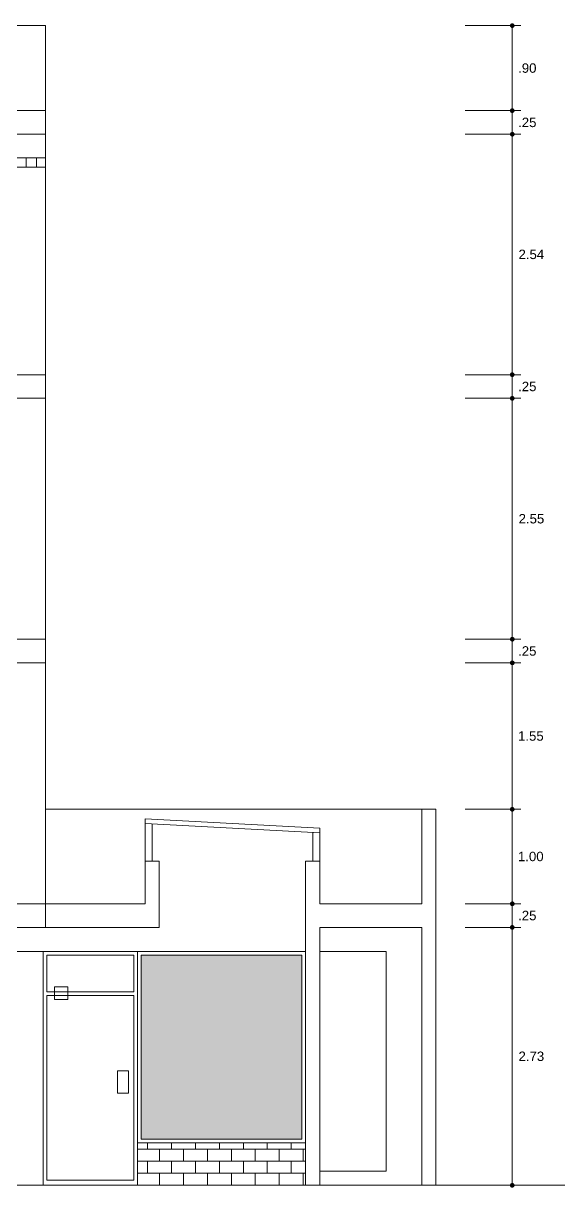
# Model space of a CAD drawing. Header units: millimetres. Extents: x 2178 to 2304, y 1220 to 1359.
# Drawn here: x 2289.95 to 2295.68, y 1233.83 to 1246.15 of the extents above; entities that cross this region are included whole.
import ezdxf

# ---------------------------------------------------------------- set-up
doc = ezdxf.new("R2010")
doc.units = ezdxf.units.MM
doc.layers.get('0').update_dxf_attribs({"lineweight": 0})
for name, color, linetype, lineweight in [('Pluma 0.10', 252, 'Continuous', 0), ('PLUMA 7', 10, 'Continuous', 0), ('VIDRIOS', 250, 'Continuous', 5)]:
    doc.layers.add(name, color=color, linetype=linetype, lineweight=lineweight)
doc.styles.add('ARIAL', font='arial.ttf')
doc.dimstyles.new('RPM 50', dxfattribs={"dimtxt": 0.1, "dimasz": 0.05, "dimexe": 0.0885, "dimexo": 0.1535, "dimgap": 0.071, "dimtad": 2, "dimtih": 1, "dimtoh": 1, "dimzin": 4, "dimdsep": 46, "dimtxsty": 'ARIAL', "dimblk": 'DOT', "dimcen": 0.4, "dimdle": 0.25, "dimclrd": 8, "dimclre": 8, "dimclrt": 9, "dimadec": 0, "dimazin": 0, "dimtfac": 1, "dimtix": 1, "dimtmove": 0, "dimatfit": 3, "dimldrblk": 'DOT', "dimfxl": 0.5, "dimfxlon": 1, "dimlwd": 0, "dimlwe": 0, "dimarcsym": 0})

# ---------------------------------------------------------------- blocks, each defined once
blk = doc.blocks.new('_DOT')
at = {"color": 0, "linetype": 'ByBlock'}
blk.add_line((-0.5, 0), (-1, 0), dxfattribs=at)
at = {"color": 0, "linetype": 'ByBlock', "const_width": 0.5}
blk.add_lwpolyline([(-0.25, 0, 1), (0.25, 0, 1)], format="xyb", close=True, dxfattribs=at)
blk = doc.blocks.new('*D1561')
at = {"color": 8, "lineweight": 0, "transparency": 16777216}
for p, q in [((2294.625, 1236.585), (2295.214, 1236.585)), ((2295.125, 1233.905), (2295.125, 1236.535)), ((2295.125, 1233.855), (2295.214, 1233.855))]:
    blk.add_line(p, q, dxfattribs=at)
at = {"layer": 'Defpoints', "color": 0, "transparency": 16777216}
for p in [(2294.166, 1236.585), (2295.125, 1236.585), (2295.01, 1233.855)]:
    blk.add_point(p, dxfattribs=at)
at = {"color": 8, "lineweight": 0, "transparency": 16777216, "xscale": 0.05, "yscale": 0.05, "zscale": 0.05}
for p, rotation in [((2295.125, 1236.585), 90), ((2295.125, 1233.855), 270)]:
    blk.add_blockref('_DOT', p, dxfattribs=dict(at, rotation=rotation))
at = {"color": 9, "transparency": 16777216, "insert": (2295.327, 1235.22), "char_height": 0.1, "attachment_point": 5, "style": 'ARIAL'}
blk.add_mtext('2.73', dxfattribs=at)
blk = doc.blocks.new('*D1562')
at = {"color": 8, "lineweight": 0, "transparency": 16777216}
for p, q in [((2294.625, 1236.835), (2295.214, 1236.835)), ((2295.125, 1236.635), (2295.125, 1236.785)), ((2294.625, 1236.585), (2295.214, 1236.585))]:
    blk.add_line(p, q, dxfattribs=at)
at = {"layer": 'Defpoints', "color": 0, "transparency": 16777216}
for p in [(2294.166, 1236.835), (2295.125, 1236.835), (2294.166, 1236.585)]:
    blk.add_point(p, dxfattribs=at)
at = {"color": 8, "lineweight": 0, "transparency": 16777216, "xscale": 0.05, "yscale": 0.05, "zscale": 0.05}
for p, rotation in [((2295.125, 1236.835), 90), ((2295.125, 1236.585), 270)]:
    blk.add_blockref('_DOT', p, dxfattribs=dict(at, rotation=rotation))
at = {"color": 9, "transparency": 16777216, "insert": (2295.284, 1236.71), "char_height": 0.1, "attachment_point": 5, "style": 'ARIAL'}
blk.add_mtext('.25', dxfattribs=at)
blk = doc.blocks.new('*D1563')
at = {"color": 8, "lineweight": 0, "transparency": 16777216}
for p, q in [((2294.625, 1237.835), (2295.214, 1237.835)), ((2295.125, 1236.885), (2295.125, 1237.785)), ((2294.625, 1236.835), (2295.214, 1236.835))]:
    blk.add_line(p, q, dxfattribs=at)
at = {"layer": 'Defpoints', "color": 0, "transparency": 16777216}
for p in [(2294.316, 1237.835), (2295.125, 1237.835), (2294.166, 1236.835)]:
    blk.add_point(p, dxfattribs=at)
at = {"color": 8, "lineweight": 0, "transparency": 16777216, "xscale": 0.05, "yscale": 0.05, "zscale": 0.05}
for p, rotation in [((2295.125, 1237.835), 90), ((2295.125, 1236.835), 270)]:
    blk.add_blockref('_DOT', p, dxfattribs=dict(at, rotation=rotation))
at = {"color": 9, "transparency": 16777216, "insert": (2295.321, 1237.335), "char_height": 0.1, "attachment_point": 5, "style": 'ARIAL'}
blk.add_mtext('1.00', dxfattribs=at)
blk = doc.blocks.new('*D1564')
at = {"color": 8, "lineweight": 0, "transparency": 16777216}
for p, q in [((2294.625, 1239.385), (2295.214, 1239.385)), ((2295.125, 1237.885), (2295.125, 1239.335)), ((2294.625, 1237.835), (2295.214, 1237.835))]:
    blk.add_line(p, q, dxfattribs=at)
at = {"layer": 'Defpoints', "color": 0, "transparency": 16777216}
for p in [(2290.18, 1239.385), (2295.125, 1239.385), (2294.316, 1237.835)]:
    blk.add_point(p, dxfattribs=at)
at = {"color": 8, "lineweight": 0, "transparency": 16777216, "xscale": 0.05, "yscale": 0.05, "zscale": 0.05}
for p, rotation in [((2295.125, 1239.385), 90), ((2295.125, 1237.835), 270)]:
    blk.add_blockref('_DOT', p, dxfattribs=dict(at, rotation=rotation))
at = {"color": 9, "transparency": 16777216, "insert": (2295.322, 1238.61), "char_height": 0.1, "attachment_point": 5, "style": 'ARIAL'}
blk.add_mtext('1.55', dxfattribs=at)
blk = doc.blocks.new('*D1565')
at = {"color": 8, "lineweight": 0, "transparency": 16777216}
for p, q in [((2294.625, 1239.635), (2295.214, 1239.635)), ((2295.125, 1239.435), (2295.125, 1239.585)), ((2294.625, 1239.385), (2295.214, 1239.385))]:
    blk.add_line(p, q, dxfattribs=at)
at = {"layer": 'Defpoints', "color": 0, "transparency": 16777216}
for p in [(2290.18, 1239.635), (2295.125, 1239.635), (2290.18, 1239.385)]:
    blk.add_point(p, dxfattribs=at)
at = {"color": 8, "lineweight": 0, "transparency": 16777216, "xscale": 0.05, "yscale": 0.05, "zscale": 0.05}
for p, rotation in [((2295.125, 1239.635), 90), ((2295.125, 1239.385), 270)]:
    blk.add_blockref('_DOT', p, dxfattribs=dict(at, rotation=rotation))
at = {"color": 9, "transparency": 16777216, "insert": (2295.284, 1239.51), "char_height": 0.1, "attachment_point": 5, "style": 'ARIAL'}
blk.add_mtext('.25', dxfattribs=at)
blk = doc.blocks.new('*D1566')
at = {"color": 8, "lineweight": 0, "transparency": 16777216}
for p, q in [((2294.625, 1242.185), (2295.214, 1242.185)), ((2295.125, 1239.685), (2295.125, 1242.135)), ((2294.625, 1239.635), (2295.214, 1239.635))]:
    blk.add_line(p, q, dxfattribs=at)
at = {"layer": 'Defpoints', "color": 0, "transparency": 16777216}
for p in [(2290.18, 1242.185), (2295.125, 1242.185), (2290.18, 1239.635)]:
    blk.add_point(p, dxfattribs=at)
at = {"color": 8, "lineweight": 0, "transparency": 16777216, "xscale": 0.05, "yscale": 0.05, "zscale": 0.05}
for p, rotation in [((2295.125, 1242.185), 90), ((2295.125, 1239.635), 270)]:
    blk.add_blockref('_DOT', p, dxfattribs=dict(at, rotation=rotation))
at = {"color": 9, "transparency": 16777216, "insert": (2295.328, 1240.91), "char_height": 0.1, "attachment_point": 5, "style": 'ARIAL'}
blk.add_mtext('2.55', dxfattribs=at)
blk = doc.blocks.new('*D1567')
at = {"color": 8, "lineweight": 0, "transparency": 16777216}
for p, q in [((2294.625, 1242.435), (2295.214, 1242.435)), ((2295.125, 1242.235), (2295.125, 1242.385)), ((2294.625, 1242.185), (2295.214, 1242.185))]:
    blk.add_line(p, q, dxfattribs=at)
at = {"layer": 'Defpoints', "color": 0, "transparency": 16777216}
for p in [(2290.18, 1242.435), (2295.125, 1242.435), (2290.18, 1242.185)]:
    blk.add_point(p, dxfattribs=at)
at = {"color": 8, "lineweight": 0, "transparency": 16777216, "xscale": 0.05, "yscale": 0.05, "zscale": 0.05}
for p, rotation in [((2295.125, 1242.435), 90), ((2295.125, 1242.185), 270)]:
    blk.add_blockref('_DOT', p, dxfattribs=dict(at, rotation=rotation))
at = {"color": 9, "transparency": 16777216, "insert": (2295.284, 1242.31), "char_height": 0.1, "attachment_point": 5, "style": 'ARIAL'}
blk.add_mtext('.25', dxfattribs=at)
blk = doc.blocks.new('*D1568')
at = {"color": 8, "lineweight": 0, "transparency": 16777216}
for p, q in [((2294.625, 1244.98), (2295.214, 1244.98)), ((2295.125, 1242.485), (2295.125, 1244.93)), ((2294.625, 1242.435), (2295.214, 1242.435))]:
    blk.add_line(p, q, dxfattribs=at)
at = {"layer": 'Defpoints', "color": 0, "transparency": 16777216}
for p in [(2290.18, 1244.98), (2295.125, 1244.98), (2290.18, 1242.435)]:
    blk.add_point(p, dxfattribs=at)
at = {"color": 8, "lineweight": 0, "transparency": 16777216, "xscale": 0.05, "yscale": 0.05, "zscale": 0.05}
for p, rotation in [((2295.125, 1244.98), 90), ((2295.125, 1242.435), 270)]:
    blk.add_blockref('_DOT', p, dxfattribs=dict(at, rotation=rotation))
at = {"color": 9, "transparency": 16777216, "insert": (2295.327, 1243.708), "char_height": 0.1, "attachment_point": 5, "style": 'ARIAL'}
blk.add_mtext('2.54', dxfattribs=at)
blk = doc.blocks.new('*D1569')
at = {"color": 8, "lineweight": 0, "transparency": 16777216}
for p, q in [((2294.625, 1245.23), (2295.214, 1245.23)), ((2295.125, 1245.03), (2295.125, 1245.18)), ((2294.625, 1244.98), (2295.214, 1244.98))]:
    blk.add_line(p, q, dxfattribs=at)
at = {"layer": 'Defpoints', "color": 0, "transparency": 16777216}
for p in [(2290.18, 1245.23), (2295.125, 1245.23), (2290.18, 1244.98)]:
    blk.add_point(p, dxfattribs=at)
at = {"color": 8, "lineweight": 0, "transparency": 16777216, "xscale": 0.05, "yscale": 0.05, "zscale": 0.05}
for p, rotation in [((2295.125, 1245.23), 90), ((2295.125, 1244.98), 270)]:
    blk.add_blockref('_DOT', p, dxfattribs=dict(at, rotation=rotation))
at = {"color": 9, "transparency": 16777216, "insert": (2295.284, 1245.105), "char_height": 0.1, "attachment_point": 5, "style": 'ARIAL'}
blk.add_mtext('.25', dxfattribs=at)
blk = doc.blocks.new('*D1570')
at = {"color": 8, "lineweight": 0, "transparency": 16777216}
for p, q in [((2294.625, 1246.13), (2295.214, 1246.13)), ((2295.125, 1245.28), (2295.125, 1246.08)), ((2294.625, 1245.23), (2295.214, 1245.23))]:
    blk.add_line(p, q, dxfattribs=at)
at = {"layer": 'Defpoints', "color": 0, "transparency": 16777216}
for p in [(2290.18, 1246.13), (2295.125, 1246.13), (2290.18, 1245.23)]:
    blk.add_point(p, dxfattribs=at)
at = {"color": 8, "lineweight": 0, "transparency": 16777216, "xscale": 0.05, "yscale": 0.05, "zscale": 0.05}
for p, rotation in [((2295.125, 1246.13), 90), ((2295.125, 1245.23), 270)]:
    blk.add_blockref('_DOT', p, dxfattribs=dict(at, rotation=rotation))
at = {"color": 9, "transparency": 16777216, "insert": (2295.284, 1245.68), "char_height": 0.1, "attachment_point": 5, "style": 'ARIAL'}
blk.add_mtext('.90', dxfattribs=at)

msp = doc.modelspace()

# ---------------------------------------------------------------- hatches: boundary and pattern name
at = {"layer": 'Pluma 0.10'}
h = msp.add_hatch(dxfattribs=at)
h.set_pattern_fill('LINE', color=256, scale=0.035, angle=90)
h.set_pattern_definition([(90, (1087.04629, -584.65824), (-0.111125, 7e-18), [])])
h.paths.add_polyline_path([(2289.392, 1244.73), (2289.392, 1244.63), (2289.792, 1244.63), (2290.18, 1244.63), (2290.18, 1244.73)])
h.paths.add_polyline_path([(2287.055, 1244.73), (2287.055, 1244.63), (2287.442, 1244.63), (2287.442, 1244.73)])
h = msp.add_hatch(dxfattribs=at)
h.set_pattern_fill('BRICK', color=256, scale=0.02)
h.set_pattern_definition([(0, (1087.04629, -584.65824), (0, 0.127), []), (90, (1087.04629, -584.65824), (-0.254, 2e-17), [0.127, -0.127]), (90, (1087.17329, -584.65824), (-0.254, 2e-17), [-0.127, 0.127])])
h.paths.add_polyline_path([(2292.936, 1234.305), (2291.155, 1234.305), (2291.155, 1233.855), (2292.936, 1233.855)])
h.paths.add_polyline_path([(2289.755, 1234.305), (2287.005, 1234.305), (2287.005, 1233.855), (2289.755, 1233.855)])
h.paths.add_polyline_path([(2284.105, 1234.305), (2281.705, 1234.305), (2281.705, 1233.855), (2284.105, 1233.855)])
at = {"layer": 'VIDRIOS'}
h = msp.add_hatch(color=256, dxfattribs=at)
h.set_gradient(color1=(157, 154, 158), rotation=45, one_color=1, tint=1, name='HEMISPHERICAL')
h.paths.add_polyline_path([(2292.896, 1236.29), (2291.195, 1236.29), (2291.195, 1234.345), (2292.896, 1234.345)])

# ---------------------------------------------------------------- linework, layer by layer
msp.add_line((2293.789, 1236.33), (2293.789, 1234.005))
for points in [[(2291.236, 1237.734), (2293.086, 1237.634)], [(2291.236, 1237.285), (2291.236, 1237.734)], [(2291.236, 1237.685), (2293.086, 1237.585)], [(2291.311, 1237.285), (2291.311, 1237.681)], [(2293.011, 1237.285), (2293.011, 1237.585)], [(2293.086, 1237.285), (2293.086, 1237.634)], [(2290.155, 1236.33), (2290.155, 1233.855)], [(2291.155, 1236.33), (2291.155, 1233.855)], [(2293.086, 1236.33), (2293.086, 1234.005)], [(2293.789, 1236.33), (2293.086, 1236.33)], [(2290.195, 1235.904), (2290.195, 1236.29), (2291.115, 1236.29), (2291.115, 1235.904)], [(2290.195, 1235.904), (2291.115, 1235.904)], [(2291.115, 1235.864), (2291.115, 1233.91), (2290.195, 1233.91), (2290.195, 1235.864)], [(2290.195, 1235.864), (2291.115, 1235.864)], [(2293.086, 1234.005), (2293.789, 1234.005)]]:
    msp.add_lwpolyline(points)
for points in [[(2291.155, 1236.33), (2292.936, 1236.33), (2292.936, 1234.305), (2291.155, 1234.305)], [(2291.195, 1236.29), (2292.896, 1236.29), (2292.896, 1234.345), (2291.195, 1234.345)], [(2290.275, 1235.82), (2290.417, 1235.82), (2290.417, 1235.956), (2290.275, 1235.956)], [(2290.943, 1235.067), (2291.061, 1235.067), (2291.061, 1234.832), (2290.943, 1234.832)]]:
    msp.add_lwpolyline(points, close=True)
at = {"layer": 'Pluma 0.10'}
for points in [[(2278.73, 1246.13), (2290.18, 1246.13)], [(2290.18, 1246.13), (2290.18, 1236.835)], [(2287.055, 1244.73), (2290.18, 1244.73)], [(2289.392, 1244.63), (2290.18, 1244.63)], [(2294.166, 1237.835), (2290.18, 1237.835)], [(2292.936, 1236.33), (2280.355, 1236.33)]]:
    msp.add_lwpolyline(points, dxfattribs=at)
at = {"layer": 'PLUMA 7'}
for points in [[(2289.78, 1245.23), (2289.78, 1244.98), (2290.18, 1244.98), (2290.18, 1245.23)], [(2289.78, 1242.435), (2289.78, 1242.185), (2290.18, 1242.185), (2290.18, 1242.435)], [(2289.78, 1239.635), (2289.78, 1239.385), (2290.18, 1239.385), (2290.18, 1239.635)], [(2289.78, 1236.835), (2289.78, 1236.585), (2290.18, 1236.585), (2290.18, 1236.835)]]:
    msp.add_lwpolyline(points, close=True, dxfattribs=at)
for points in [[(2294.166, 1237.835), (2294.166, 1236.835)], [(2294.166, 1237.835), (2294.316, 1237.835)], [(2294.316, 1237.835), (2294.316, 1233.855)], [(2290.18, 1236.585), (2291.386, 1236.585), (2291.386, 1236.835), (2291.386, 1237.285), (2291.236, 1237.285), (2291.236, 1236.835), (2290.18, 1236.835)], [(2292.936, 1237.285), (2292.936, 1233.855)], [(2293.086, 1237.285), (2292.936, 1237.285)], [(2293.086, 1237.285), (2293.086, 1236.835)], [(2293.086, 1236.835), (2294.166, 1236.835)], [(2293.086, 1236.585), (2293.086, 1233.855)], [(2293.086, 1236.585), (2294.166, 1236.585)], [(2294.166, 1236.585), (2294.166, 1233.855)], [(2295.681, 1233.855), (2269.505, 1233.855)]]:
    msp.add_lwpolyline(points, dxfattribs=at)

# ---------------------------------------------------------------- dimensions: what is measured, and where the dimension line sits
for base, p1, p2, picture, middle in [((2295.125, 1246.13), (2290.18, 1245.23), (2290.18, 1246.13), '*D1570', (2295.284, 1245.68)), ((2295.125, 1245.23), (2290.18, 1244.98), (2290.18, 1245.23), '*D1569', (2295.284, 1245.105)), ((2295.1254, 1244.9796), (2290.1795, 1242.4355), (2290.1795, 1244.9796), '*D1568', (2295.3269, 1243.7075)), ((2295.125, 1242.435), (2290.18, 1242.185), (2290.18, 1242.435), '*D1567', (2295.284, 1242.31)), ((2295.125, 1242.185), (2290.18, 1239.635), (2290.18, 1242.185), '*D1566', (2295.328, 1240.91)), ((2295.125, 1239.635), (2290.18, 1239.385), (2290.18, 1239.635), '*D1565', (2295.284, 1239.51)), ((2295.125, 1239.385), (2294.316, 1237.835), (2290.18, 1239.385), '*D1564', (2295.322, 1238.61)), ((2295.125, 1237.835), (2294.166, 1236.835), (2294.316, 1237.835), '*D1563', (2295.321, 1237.335)), ((2295.125, 1236.835), (2294.166, 1236.585), (2294.166, 1236.835), '*D1562', (2295.284, 1236.71))]:
    dim = msp.add_linear_dim(base=base, p1=p1, p2=p2, angle=90, dimstyle='RPM 50', override={"dimtmove": 1})
    dim.commit()
    dim.dimension.update_dxf_attribs({"geometry": picture, "text_midpoint": middle})
dim = msp.add_linear_dim(base=(2295.125, 1236.585), p1=(2295.01, 1233.855), p2=(2294.166, 1236.585), angle=90, dimstyle='RPM 50')
dim.commit()
dim.dimension.update_dxf_attribs({"geometry": '*D1561', "text_midpoint": (2295.327, 1235.22)})

doc.saveas('drawing.dxf')
